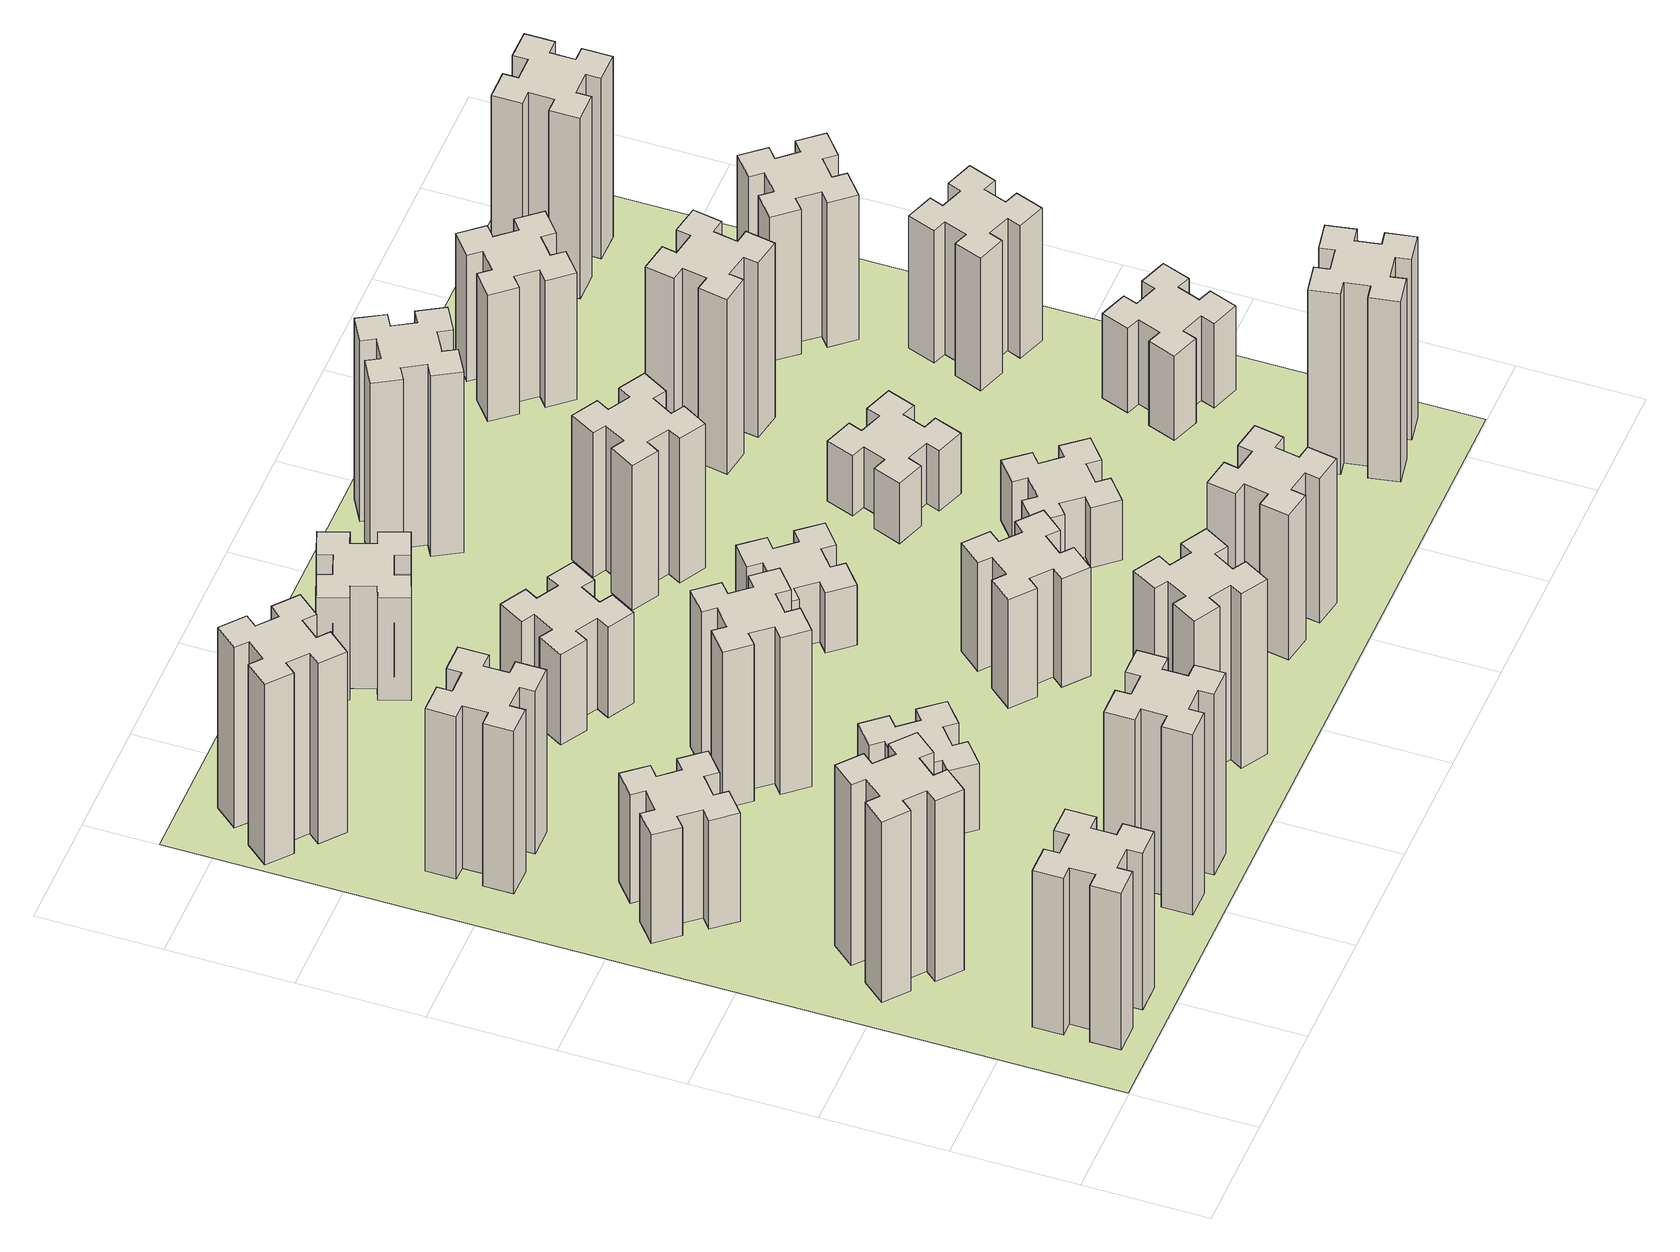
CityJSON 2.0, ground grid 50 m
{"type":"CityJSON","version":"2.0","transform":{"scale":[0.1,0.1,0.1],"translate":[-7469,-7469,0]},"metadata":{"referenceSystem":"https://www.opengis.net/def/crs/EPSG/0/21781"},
"CityObjects":{
"building1":{"type":"Building","attributes":{"class":"1000","function":"1000","usage":"1000","yearOfConstruction":2016,"roofType":"1000","measuredHeight":78,"storeysAboveGround":30,"storeysBelowGround":0},"geometry":[{"type":"Solid","lod":"1","boundaries":[[[[0,1,2,3,4,5,6,7,8,9,10,11,12,13,14,15,16,17,18,19]],[[17,16,20,21]],[[16,15,22,20]],[[15,14,23,22]],[[14,13,24,23]],[[13,12,25,24]],[[12,11,26,25]],[[11,10,27,26]],[[10,9,28,27]],[[9,8,29,28]],[[8,7,30,29]],[[7,6,31,30]],[[6,5,32,31]],[[5,4,33,32]],[[4,3,34,33]],[[3,2,35,34]],[[2,1,36,35]],[[1,0,37,36]],[[0,19,38,37]],[[19,18,39,38]],[[18,17,21,39]],[[24,25,26,27,28,29,30,31,32,33,34,35,36,37,38,39,21,20,22,23]]]]}]},
"building2":{"type":"Building","attributes":{"class":"1000","function":"1000","usage":"1000","yearOfConstruction":2016,"roofType":"1000","measuredHeight":90,"storeysAboveGround":30,"storeysBelowGround":0},"geometry":[{"type":"Solid","lod":"1","boundaries":[[[[40,41,42,43,44,45,46,47,48,49,50,51,52,53,54,55,56,57,58,59]],[[57,56,60,61]],[[56,55,62,60]],[[55,54,63,62]],[[54,53,64,63]],[[53,52,65,64]],[[52,51,66,65]],[[51,50,67,66]],[[50,49,68,67]],[[49,48,69,68]],[[48,47,70,69]],[[47,46,71,70]],[[46,45,72,71]],[[45,44,73,72]],[[44,43,74,73]],[[43,42,75,74]],[[42,41,76,75]],[[41,40,77,76]],[[40,59,78,77]],[[59,58,79,78]],[[58,57,61,79]],[[64,65,66,67,68,69,70,71,72,73,74,75,76,77,78,79,61,60,62,63]]]]}]},
"building3":{"type":"Building","attributes":{"class":"1000","function":"1000","usage":"1000","yearOfConstruction":2016,"roofType":"1000","measuredHeight":54,"storeysAboveGround":30,"storeysBelowGround":0},"geometry":[{"type":"Solid","lod":"1","boundaries":[[[[80,81,82,83,84,85,86,87,88,89,90,91,92,93,94,95,96,97,98,99]],[[97,96,100,101]],[[96,95,102,100]],[[95,94,103,102]],[[94,93,104,103]],[[93,92,105,104]],[[92,91,106,105]],[[91,90,107,106]],[[90,89,108,107]],[[89,88,109,108]],[[88,87,110,109]],[[87,86,111,110]],[[86,85,112,111]],[[85,84,113,112]],[[84,83,114,113]],[[83,82,115,114]],[[82,81,116,115]],[[81,80,117,116]],[[80,99,118,117]],[[99,98,119,118]],[[98,97,101,119]],[[104,105,106,107,108,109,110,111,112,113,114,115,116,117,118,119,101,100,102,103]]]]}]},
"building4":{"type":"Building","attributes":{"class":"1000","function":"1000","usage":"1000","yearOfConstruction":2016,"roofType":"1000","measuredHeight":81,"storeysAboveGround":30,"storeysBelowGround":0},"geometry":[{"type":"Solid","lod":"1","boundaries":[[[[120,121,122,123,124,125,126,127,128,129,130,131,132,133,134,135,136,137,138,139]],[[137,136,140,141]],[[136,135,142,140]],[[135,134,143,142]],[[134,133,144,143]],[[133,132,145,144]],[[132,131,146,145]],[[131,130,147,146]],[[130,129,148,147]],[[129,128,149,148]],[[128,127,150,149]],[[127,126,151,150]],[[126,125,152,151]],[[125,124,153,152]],[[124,123,154,153]],[[123,122,155,154]],[[122,121,156,155]],[[121,120,157,156]],[[120,139,158,157]],[[139,138,159,158]],[[138,137,141,159]],[[144,145,146,147,148,149,150,151,152,153,154,155,156,157,158,159,141,140,142,143]]]]}]},
"building5":{"type":"Building","attributes":{"class":"1000","function":"1000","usage":"1000","yearOfConstruction":2016,"roofType":"1000","measuredHeight":90,"storeysAboveGround":30,"storeysBelowGround":0},"geometry":[{"type":"Solid","lod":"1","boundaries":[[[[160,161,162,163,164,165,166,167,168,169,170,171,172,173,174,175,176,177,178,179]],[[177,176,180,181]],[[176,175,182,180]],[[175,174,183,182]],[[174,173,184,183]],[[173,172,185,184]],[[172,171,186,185]],[[171,170,187,186]],[[170,169,188,187]],[[169,168,189,188]],[[168,167,190,189]],[[167,166,191,190]],[[166,165,192,191]],[[165,164,193,192]],[[164,163,194,193]],[[163,162,195,194]],[[162,161,196,195]],[[161,160,197,196]],[[160,179,198,197]],[[179,178,199,198]],[[178,177,181,199]],[[184,185,186,187,188,189,190,191,192,193,194,195,196,197,198,199,181,180,182,183]]]]}]},
"building6":{"type":"Building","attributes":{"class":"1000","function":"1000","usage":"1000","yearOfConstruction":2016,"roofType":"1000","measuredHeight":90,"storeysAboveGround":30,"storeysBelowGround":0},"geometry":[{"type":"Solid","lod":"1","boundaries":[[[[200,201,202,203,204,205,206,207,208,209,210,211,212,213,214,215,216,217,218,219]],[[217,216,220,221]],[[216,215,222,220]],[[215,214,223,222]],[[214,213,224,223]],[[213,212,225,224]],[[212,211,226,225]],[[211,210,227,226]],[[210,209,228,227]],[[209,208,229,228]],[[208,207,230,229]],[[207,206,231,230]],[[206,205,232,231]],[[205,204,233,232]],[[204,203,234,233]],[[203,202,235,234]],[[202,201,236,235]],[[201,200,237,236]],[[200,219,238,237]],[[219,218,239,238]],[[218,217,221,239]],[[224,225,226,227,228,229,230,231,232,233,234,235,236,237,238,239,221,220,222,223]]]]}]},
"building7":{"type":"Building","attributes":{"class":"1000","function":"1000","usage":"1000","yearOfConstruction":2016,"roofType":"1000","measuredHeight":33,"storeysAboveGround":30,"storeysBelowGround":0},"geometry":[{"type":"Solid","lod":"1","boundaries":[[[[240,241,242,243,244,245,246,247,248,249,250,251,252,253,254,255,256,257,258,259]],[[257,256,260,261]],[[256,255,262,260]],[[255,254,263,262]],[[254,253,264,263]],[[253,252,265,264]],[[252,251,266,265]],[[251,250,267,266]],[[250,249,268,267]],[[249,248,269,268]],[[248,247,270,269]],[[247,246,271,270]],[[246,245,272,271]],[[245,244,273,272]],[[244,243,274,273]],[[243,242,275,274]],[[242,241,276,275]],[[241,240,277,276]],[[240,259,278,277]],[[259,258,279,278]],[[258,257,261,279]],[[264,265,266,267,268,269,270,271,272,273,274,275,276,277,278,279,261,260,262,263]]]]}]},
"building8":{"type":"Building","attributes":{"class":"1000","function":"1000","usage":"1000","yearOfConstruction":2016,"roofType":"1000","measuredHeight":78,"storeysAboveGround":30,"storeysBelowGround":0},"geometry":[{"type":"Solid","lod":"1","boundaries":[[[[280,281,282,283,284,285,286,287,288,289,290,291,292,293,294,295,296,297,298,299]],[[297,296,300,301]],[[296,295,302,300]],[[295,294,303,302]],[[294,293,304,303]],[[293,292,305,304]],[[292,291,306,305]],[[291,290,307,306]],[[290,289,308,307]],[[289,288,309,308]],[[288,287,310,309]],[[287,286,311,310]],[[286,285,312,311]],[[285,284,313,312]],[[284,283,314,313]],[[283,282,315,314]],[[282,281,316,315]],[[281,280,317,316]],[[280,299,318,317]],[[299,298,319,318]],[[298,297,301,319]],[[304,305,306,307,308,309,310,311,312,313,314,315,316,317,318,319,301,300,302,303]]]]}]},
"building9":{"type":"Building","attributes":{"class":"1000","function":"1000","usage":"1000","yearOfConstruction":2016,"roofType":"1000","measuredHeight":87,"storeysAboveGround":30,"storeysBelowGround":0},"geometry":[{"type":"Solid","lod":"1","boundaries":[[[[320,321,322,323,324,325,326,327,328,329,330,331,332,333,334,335,336,337,338,339]],[[337,336,340,341]],[[336,335,342,340]],[[335,334,343,342]],[[334,333,344,343]],[[333,332,345,344]],[[332,331,346,345]],[[331,330,347,346]],[[330,329,348,347]],[[329,328,349,348]],[[328,327,350,349]],[[327,326,351,350]],[[326,325,352,351]],[[325,324,353,352]],[[324,323,354,353]],[[323,322,355,354]],[[322,321,356,355]],[[321,320,357,356]],[[320,339,358,357]],[[339,338,359,358]],[[338,337,341,359]],[[344,345,346,347,348,349,350,351,352,353,354,355,356,357,358,359,341,340,342,343]]]]}]},
"building10":{"type":"Building","attributes":{"class":"1000","function":"1000","usage":"1000","yearOfConstruction":2016,"roofType":"1000","measuredHeight":45,"storeysAboveGround":30,"storeysBelowGround":0},"geometry":[{"type":"Solid","lod":"1","boundaries":[[[[360,361,362,363,364,365,366,367,368,369,370,371,372,373,374,375,376,377,378,379]],[[377,376,380,381]],[[376,375,382,380]],[[375,374,383,382]],[[374,373,384,383]],[[373,372,385,384]],[[372,371,386,385]],[[371,370,387,386]],[[370,369,388,387]],[[369,368,389,388]],[[368,367,390,389]],[[367,366,391,390]],[[366,365,392,391]],[[365,364,393,392]],[[364,363,394,393]],[[363,362,395,394]],[[362,361,396,395]],[[361,360,397,396]],[[360,379,398,397]],[[379,378,399,398]],[[378,377,381,399]],[[384,385,386,387,388,389,390,391,392,393,394,395,396,397,398,399,381,380,382,383]]]]}]},
"building11":{"type":"Building","attributes":{"class":"1000","function":"1000","usage":"1000","yearOfConstruction":2016,"roofType":"1000","measuredHeight":51,"storeysAboveGround":30,"storeysBelowGround":0},"geometry":[{"type":"Solid","lod":"1","boundaries":[[[[400,401,402,403,404,405,406,407,408,409,410,411,412,413,414,415,416,417,418,419]],[[417,416,420,421]],[[416,415,422,420]],[[415,414,423,422]],[[414,413,424,423]],[[413,412,425,424]],[[412,411,426,425]],[[411,410,427,426]],[[410,409,428,427]],[[409,408,429,428]],[[408,407,430,429]],[[407,406,431,430]],[[406,405,432,431]],[[405,404,433,432]],[[404,403,434,433]],[[403,402,435,434]],[[402,401,436,435]],[[401,400,437,436]],[[400,419,438,437]],[[419,418,439,438]],[[418,417,421,439]],[[424,425,426,427,428,429,430,431,432,433,434,435,436,437,438,439,421,420,422,423]]]]}]},
"building12":{"type":"Building","attributes":{"class":"1000","function":"1000","usage":"1000","yearOfConstruction":2016,"roofType":"1000","measuredHeight":54,"storeysAboveGround":30,"storeysBelowGround":0},"geometry":[{"type":"Solid","lod":"1","boundaries":[[[[440,441,442,443,444,445,446,447,448,449,450,451,452,453,454,455,456,457,458,459]],[[457,456,460,461]],[[456,455,462,460]],[[455,454,463,462]],[[454,453,464,463]],[[453,452,465,464]],[[452,451,466,465]],[[451,450,467,466]],[[450,449,468,467]],[[449,448,469,468]],[[448,447,470,469]],[[447,446,471,470]],[[446,445,472,471]],[[445,444,473,472]],[[444,443,474,473]],[[443,442,475,474]],[[442,441,476,475]],[[441,440,477,476]],[[440,459,478,477]],[[459,458,479,478]],[[458,457,461,479]],[[464,465,466,467,468,469,470,471,472,473,474,475,476,477,478,479,461,460,462,463]]]]}]},
"building13":{"type":"Building","attributes":{"class":"1000","function":"1000","usage":"1000","yearOfConstruction":2016,"roofType":"1000","measuredHeight":30,"storeysAboveGround":30,"storeysBelowGround":0},"geometry":[{"type":"Solid","lod":"1","boundaries":[[[[480,481,482,483,484,485,486,487,488,489,490,491,492,493,494,495,496,497,498,499]],[[497,496,500,501]],[[496,495,502,500]],[[495,494,503,502]],[[494,493,504,503]],[[493,492,505,504]],[[492,491,506,505]],[[491,490,507,506]],[[490,489,508,507]],[[489,488,509,508]],[[488,487,510,509]],[[487,486,511,510]],[[486,485,512,511]],[[485,484,513,512]],[[484,483,514,513]],[[483,482,515,514]],[[482,481,516,515]],[[481,480,517,516]],[[480,499,518,517]],[[499,498,519,518]],[[498,497,501,519]],[[504,505,506,507,508,509,510,511,512,513,514,515,516,517,518,519,501,500,502,503]]]]}]},
"building14":{"type":"Building","attributes":{"class":"1000","function":"1000","usage":"1000","yearOfConstruction":2016,"roofType":"1000","measuredHeight":72,"storeysAboveGround":30,"storeysBelowGround":0},"geometry":[{"type":"Solid","lod":"1","boundaries":[[[[520,521,522,523,524,525,526,527,528,529,530,531,532,533,534,535,536,537,538,539]],[[537,536,540,541]],[[536,535,542,540]],[[535,534,543,542]],[[534,533,544,543]],[[533,532,545,544]],[[532,531,546,545]],[[531,530,547,546]],[[530,529,548,547]],[[529,528,549,548]],[[528,527,550,549]],[[527,526,551,550]],[[526,525,552,551]],[[525,524,553,552]],[[524,523,554,553]],[[523,522,555,554]],[[522,521,556,555]],[[521,520,557,556]],[[520,539,558,557]],[[539,538,559,558]],[[538,537,541,559]],[[544,545,546,547,548,549,550,551,552,553,554,555,556,557,558,559,541,540,542,543]]]]}]},
"building15":{"type":"Building","attributes":{"class":"1000","function":"1000","usage":"1000","yearOfConstruction":2016,"roofType":"1000","measuredHeight":72,"storeysAboveGround":30,"storeysBelowGround":0},"geometry":[{"type":"Solid","lod":"1","boundaries":[[[[560,561,562,563,564,565,566,567,568,569,570,571,572,573,574,575,576,577,578,579]],[[577,576,580,581]],[[576,575,582,580]],[[575,574,583,582]],[[574,573,584,583]],[[573,572,585,584]],[[572,571,586,585]],[[571,570,587,586]],[[570,569,588,587]],[[569,568,589,588]],[[568,567,590,589]],[[567,566,591,590]],[[566,565,592,591]],[[565,564,593,592]],[[564,563,594,593]],[[563,562,595,594]],[[562,561,596,595]],[[561,560,597,596]],[[560,579,598,597]],[[579,578,599,598]],[[578,577,581,599]],[[584,585,586,587,588,589,590,591,592,593,594,595,596,597,598,599,581,580,582,583]]]]}]},
"building16":{"type":"Building","attributes":{"class":"1000","function":"1000","usage":"1000","yearOfConstruction":2016,"roofType":"1000","measuredHeight":90,"storeysAboveGround":30,"storeysBelowGround":0},"geometry":[{"type":"Solid","lod":"1","boundaries":[[[[600,601,602,603,604,605,606,607,608,609,610,611,612,613,614,615,616,617,618,619]],[[617,616,620,621]],[[616,615,622,620]],[[615,614,623,622]],[[614,613,624,623]],[[613,612,625,624]],[[612,611,626,625]],[[611,610,627,626]],[[610,609,628,627]],[[609,608,629,628]],[[608,607,630,629]],[[607,606,631,630]],[[606,605,632,631]],[[605,604,633,632]],[[604,603,634,633]],[[603,602,635,634]],[[602,601,636,635]],[[601,600,637,636]],[[600,619,638,637]],[[619,618,639,638]],[[618,617,621,639]],[[624,625,626,627,628,629,630,631,632,633,634,635,636,637,638,639,621,620,622,623]]]]}]},
"building17":{"type":"Building","attributes":{"class":"1000","function":"1000","usage":"1000","yearOfConstruction":2016,"roofType":"1000","measuredHeight":30,"storeysAboveGround":30,"storeysBelowGround":0},"geometry":[{"type":"Solid","lod":"1","boundaries":[[[[640,641,642,643,644,645,646,647,648,649,650,651,652,653,654,655,656,657,658,659]],[[657,656,660,661]],[[656,655,662,660]],[[655,654,663,662]],[[654,653,664,663]],[[653,652,665,664]],[[652,651,666,665]],[[651,650,667,666]],[[650,649,668,667]],[[649,648,669,668]],[[648,647,670,669]],[[647,646,671,670]],[[646,645,672,671]],[[645,644,673,672]],[[644,643,674,673]],[[643,642,675,674]],[[642,641,676,675]],[[641,640,677,676]],[[640,659,678,677]],[[659,658,679,678]],[[658,657,661,679]],[[664,665,666,667,668,669,670,671,672,673,674,675,676,677,678,679,661,660,662,663]]]]}]},
"building18":{"type":"Building","attributes":{"class":"1000","function":"1000","usage":"1000","yearOfConstruction":2016,"roofType":"1000","measuredHeight":30,"storeysAboveGround":30,"storeysBelowGround":0},"geometry":[{"type":"Solid","lod":"1","boundaries":[[[[680,681,682,683,684,685,686,687,688,689,690,691,692,693,694,695,696,697,698,699]],[[697,696,700,701]],[[696,695,702,700]],[[695,694,703,702]],[[694,693,704,703]],[[693,692,705,704]],[[692,691,706,705]],[[691,690,707,706]],[[690,689,708,707]],[[689,688,709,708]],[[688,687,710,709]],[[687,686,711,710]],[[686,685,712,711]],[[685,684,713,712]],[[684,683,714,713]],[[683,682,715,714]],[[682,681,716,715]],[[681,680,717,716]],[[680,699,718,717]],[[699,698,719,718]],[[698,697,701,719]],[[704,705,706,707,708,709,710,711,712,713,714,715,716,717,718,719,701,700,702,703]]]]}]},
"building19":{"type":"Building","attributes":{"class":"1000","function":"1000","usage":"1000","yearOfConstruction":2016,"roofType":"1000","measuredHeight":87,"storeysAboveGround":30,"storeysBelowGround":0},"geometry":[{"type":"Solid","lod":"1","boundaries":[[[[720,721,722,723,724,725,726,727,728,729,730,731,732,733,734,735,736,737,738,739]],[[737,736,740,741]],[[736,735,742,740]],[[735,734,743,742]],[[734,733,744,743]],[[733,732,745,744]],[[732,731,746,745]],[[731,730,747,746]],[[730,729,748,747]],[[729,728,749,748]],[[728,727,750,749]],[[727,726,751,750]],[[726,725,752,751]],[[725,724,753,752]],[[724,723,754,753]],[[723,722,755,754]],[[722,721,756,755]],[[721,720,757,756]],[[720,739,758,757]],[[739,738,759,758]],[[738,737,741,759]],[[744,745,746,747,748,749,750,751,752,753,754,755,756,757,758,759,741,740,742,743]]]]}]},
"building20":{"type":"Building","attributes":{"class":"1000","function":"1000","usage":"1000","yearOfConstruction":2016,"roofType":"1000","measuredHeight":90,"storeysAboveGround":30,"storeysBelowGround":0},"geometry":[{"type":"Solid","lod":"1","boundaries":[[[[760,761,762,763,764,765,766,767,768,769,770,771,772,773,774,775,776,777,778,779]],[[777,776,780,781]],[[776,775,782,780]],[[775,774,783,782]],[[774,773,784,783]],[[773,772,785,784]],[[772,771,786,785]],[[771,770,787,786]],[[770,769,788,787]],[[769,768,789,788]],[[768,767,790,789]],[[767,766,791,790]],[[766,765,792,791]],[[765,764,793,792]],[[764,763,794,793]],[[763,762,795,794]],[[762,761,796,795]],[[761,760,797,796]],[[760,779,798,797]],[[779,778,799,798]],[[778,777,781,799]],[[784,785,786,787,788,789,790,791,792,793,794,795,796,797,798,799,781,780,782,783]]]]}]},
"building21":{"type":"Building","attributes":{"class":"1000","function":"1000","usage":"1000","yearOfConstruction":2016,"roofType":"1000","measuredHeight":63,"storeysAboveGround":30,"storeysBelowGround":0},"geometry":[{"type":"Solid","lod":"1","boundaries":[[[[800,801,802,803,804,805,806,807,808,809,810,811,812,813,814,815,816,817,818,819]],[[817,816,820,821]],[[816,815,822,820]],[[815,814,823,822]],[[814,813,824,823]],[[813,812,825,824]],[[812,811,826,825]],[[811,810,827,826]],[[810,809,828,827]],[[809,808,829,828]],[[808,807,830,829]],[[807,806,831,830]],[[806,805,832,831]],[[805,804,833,832]],[[804,803,834,833]],[[803,802,835,834]],[[802,801,836,835]],[[801,800,837,836]],[[800,819,838,837]],[[819,818,839,838]],[[818,817,821,839]],[[824,825,826,827,828,829,830,831,832,833,834,835,836,837,838,839,821,820,822,823]]]]}]},
"building22":{"type":"Building","attributes":{"class":"1000","function":"1000","usage":"1000","yearOfConstruction":2016,"roofType":"1000","measuredHeight":42,"storeysAboveGround":30,"storeysBelowGround":0},"geometry":[{"type":"Solid","lod":"1","boundaries":[[[[840,841,842,843,844,845,846,847,848,849,850,851,852,853,854,855,856,857,858,859]],[[857,856,860,861]],[[856,855,862,860]],[[855,854,863,862]],[[854,853,864,863]],[[853,852,865,864]],[[852,851,866,865]],[[851,850,867,866]],[[850,849,868,867]],[[849,848,869,868]],[[848,847,870,869]],[[847,846,871,870]],[[846,845,872,871]],[[845,844,873,872]],[[844,843,874,873]],[[843,842,875,874]],[[842,841,876,875]],[[841,840,877,876]],[[840,859,878,877]],[[859,858,879,878]],[[858,857,861,879]],[[864,865,866,867,868,869,870,871,872,873,874,875,876,877,878,879,861,860,862,863]]]]}]},
"building23":{"type":"Building","attributes":{"class":"1000","function":"1000","usage":"1000","yearOfConstruction":2016,"roofType":"1000","measuredHeight":66,"storeysAboveGround":30,"storeysBelowGround":0},"geometry":[{"type":"Solid","lod":"1","boundaries":[[[[880,881,882,883,884,885,886,887,888,889,890,891,892,893,894,895,896,897,898,899]],[[897,896,900,901]],[[896,895,902,900]],[[895,894,903,902]],[[894,893,904,903]],[[893,892,905,904]],[[892,891,906,905]],[[891,890,907,906]],[[890,889,908,907]],[[889,888,909,908]],[[888,887,910,909]],[[887,886,911,910]],[[886,885,912,911]],[[885,884,913,912]],[[884,883,914,913]],[[883,882,915,914]],[[882,881,916,915]],[[881,880,917,916]],[[880,899,918,917]],[[899,898,919,918]],[[898,897,901,919]],[[904,905,906,907,908,909,910,911,912,913,914,915,916,917,918,919,901,900,902,903]]]]}]},
"building24":{"type":"Building","attributes":{"class":"1000","function":"1000","usage":"1000","yearOfConstruction":2016,"roofType":"1000","measuredHeight":72,"storeysAboveGround":30,"storeysBelowGround":0},"geometry":[{"type":"Solid","lod":"1","boundaries":[[[[920,921,922,923,924,925,926,927,928,929,930,931,932,933,934,935,936,937,938,939]],[[937,936,940,941]],[[936,935,942,940]],[[935,934,943,942]],[[934,933,944,943]],[[933,932,945,944]],[[932,931,946,945]],[[931,930,947,946]],[[930,929,948,947]],[[929,928,949,948]],[[928,927,950,949]],[[927,926,951,950]],[[926,925,952,951]],[[925,924,953,952]],[[924,923,954,953]],[[923,922,955,954]],[[922,921,956,955]],[[921,920,957,956]],[[920,939,958,957]],[[939,938,959,958]],[[938,937,941,959]],[[944,945,946,947,948,949,950,951,952,953,954,955,956,957,958,959,941,940,942,943]]]]}]},
"building25":{"type":"Building","attributes":{"class":"1000","function":"1000","usage":"1000","yearOfConstruction":2016,"roofType":"1000","measuredHeight":90,"storeysAboveGround":30,"storeysBelowGround":0},"geometry":[{"type":"Solid","lod":"1","boundaries":[[[[960,961,962,963,964,965,966,967,968,969,970,971,972,973,974,975,976,977,978,979]],[[977,976,980,981]],[[976,975,982,980]],[[975,974,983,982]],[[974,973,984,983]],[[973,972,985,984]],[[972,971,986,985]],[[971,970,987,986]],[[970,969,988,987]],[[969,968,989,988]],[[968,967,990,989]],[[967,966,991,990]],[[966,965,992,991]],[[965,964,993,992]],[[964,963,994,993]],[[963,962,995,994]],[[962,961,996,995]],[[961,960,997,996]],[[960,979,998,997]],[[979,978,999,998]],[[978,977,981,999]],[[984,985,986,987,988,989,990,991,992,993,994,995,996,997,998,999,981,980,982,983]]]]}]},
"landuse1":{"type":"LandUse","attributes":{"name":"plot1","function":"1010"},"geometry":[{"type":"MultiSurface","lod":"1","boundaries":[[[1000,1001,1002,1003]]]}]}
},
"vertices":[
[265,325,0],[265,225,0],[205,225,0],[205,105,0],[325,105,0],[325,165,0],[425,165,0],[425,105,0],[545,105,0],[545,225,0],[485,225,0],[485,325,0],[545,325,0],[545,445,0],[425,445,0],[425,385,0],[325,385,0],[325,445,0],[205,445,0],[205,325,0],[325,385,780],[325,445,780],[425,385,780],[425,445,780],[545,445,780],[545,325,780],[485,325,780],[485,225,780],[545,225,780],[545,105,780],[425,105,780],[425,165,780],[325,165,780],[325,105,780],[205,105,780],[205,225,780],[265,225,780],[265,325,780],[205,325,780],[205,445,780],
[484,1067,0],[408,1132,0],[446,1178,0],[354,1255,0],[277,1163,0],[323,1124,0],[259,1048,0],[213,1086,0],[136,994,0],[228,917,0],[266,963,0],[343,899,0],[304,853,0],[396,776,0],[473,868,0],[427,906,0],[492,983,0],[538,944,0],[615,1036,0],[523,1113,0],[492,983,900],[538,944,900],[427,906,900],[473,868,900],[396,776,900],[304,853,900],[343,899,900],[266,963,900],[228,917,900],[136,994,900],[213,1086,900],[259,1048,900],[323,1124,900],[277,1163,900],[354,1255,900],[446,1178,900],[408,1132,900],[484,1067,900],[523,1113,900],[615,1036,900],
[492,1888,0],[427,1964,0],[473,2003,0],[396,2095,0],[304,2018,0],[343,1972,0],[266,1907,0],[228,1953,0],[136,1876,0],[213,1784,0],[259,1823,0],[323,1746,0],[277,1708,0],[354,1616,0],[446,1693,0],[408,1739,0],[484,1803,0],[523,1757,0],[615,1834,0],[538,1926,0],[484,1803,540],[523,1757,540],[408,1739,540],[446,1693,540],[354,1616,540],[277,1708,540],[323,1746,540],[259,1823,540],[213,1784,540],[136,1876,540],[228,1953,540],[266,1907,540],[343,1972,540],[304,2018,540],[396,2095,540],[473,2003,540],[427,1964,540],[492,1888,540],[538,1926,540],[615,1834,540],
[485,2545,0],[485,2645,0],[545,2645,0],[545,2765,0],[425,2765,0],[425,2705,0],[325,2705,0],[325,2765,0],[205,2765,0],[205,2645,0],[265,2645,0],[265,2545,0],[205,2545,0],[205,2425,0],[325,2425,0],[325,2485,0],[425,2485,0],[425,2425,0],[545,2425,0],[545,2545,0],[425,2485,810],[425,2425,810],[325,2485,810],[325,2425,810],[205,2425,810],[205,2545,810],[265,2545,810],[265,2645,810],[205,2645,810],[205,2765,810],[325,2765,810],[325,2705,810],[425,2705,810],[425,2765,810],[545,2765,810],[545,2645,810],[485,2645,810],[485,2545,810],[545,2545,810],[545,2425,810],
[1005,325,0],[1005,225,0],[945,225,0],[945,105,0],[1065,105,0],[1065,165,0],[1165,165,0],[1165,105,0],[1285,105,0],[1285,225,0],[1225,225,0],[1225,325,0],[1285,325,0],[1285,445,0],[1165,445,0],[1165,385,0],[1065,385,0],[1065,445,0],[945,445,0],[945,325,0],[1065,385,900],[1065,445,900],[1165,385,900],[1165,445,900],[1285,445,900],[1285,325,900],[1225,325,900],[1225,225,900],[1285,225,900],[1285,105,900],[1165,105,900],[1165,165,900],[1065,165,900],[1065,105,900],[945,105,900],[945,225,900],[1005,225,900],[1005,325,900],[945,325,900],[945,445,900],
[384,3387,0],[308,3452,0],[346,3498,0],[254,3575,0],[177,3483,0],[223,3444,0],[159,3368,0],[113,3406,0],[36,3314,0],[128,3237,0],[166,3283,0],[243,3219,0],[204,3173,0],[296,3096,0],[373,3188,0],[327,3226,0],[392,3303,0],[438,3264,0],[515,3356,0],[423,3433,0],[392,3303,900],[438,3264,900],[327,3226,900],[373,3188,900],[296,3096,900],[204,3173,900],[243,3219,900],[166,3283,900],[128,3237,900],[36,3314,900],[113,3406,900],[159,3368,900],[223,3444,900],[177,3483,900],[254,3575,900],[346,3498,900],[308,3452,900],[384,3387,900],[423,3433,900],[515,3356,900],
[1083,1332,0],[1006,1267,0],[968,1313,0],[876,1236,0],[953,1144,0],[999,1183,0],[1063,1106,0],[1017,1068,0],[1094,976,0],[1186,1053,0],[1148,1099,0],[1224,1163,0],[1263,1117,0],[1355,1194,0],[1278,1286,0],[1232,1248,0],[1167,1324,0],[1213,1363,0],[1136,1455,0],[1044,1378,0],[1167,1324,330],[1213,1363,330],[1232,1248,330],[1278,1286,330],[1355,1194,330],[1263,1117,330],[1224,1163,330],[1148,1099,330],[1186,1053,330],[1094,976,330],[1017,1068,330],[1063,1106,330],[999,1183,330],[953,1144,330],[876,1236,330],[968,1313,330],[1006,1267,330],[1083,1332,330],[1044,1378,330],[1136,1455,330],
[1083,1972,0],[1006,1907,0],[968,1953,0],[876,1876,0],[953,1784,0],[999,1823,0],[1063,1746,0],[1017,1708,0],[1094,1616,0],[1186,1693,0],[1148,1739,0],[1224,1803,0],[1263,1757,0],[1355,1834,0],[1278,1926,0],[1232,1888,0],[1167,1964,0],[1213,2003,0],[1136,2095,0],[1044,2018,0],[1167,1964,780],[1213,2003,780],[1232,1888,780],[1278,1926,780],[1355,1834,780],[1263,1757,780],[1224,1803,780],[1148,1739,780],[1186,1693,780],[1094,1616,780],[1017,1708,780],[1063,1746,780],[999,1823,780],[953,1784,780],[876,1876,780],[968,1953,780],[1006,1907,780],[1083,1972,780],[1044,2018,780],[1136,2095,780],
[1657,305,0],[1744,255,0],[1714,203,0],[1818,143,0],[1878,247,0],[1826,277,0],[1876,364,0],[1928,334,0],[1988,438,0],[1884,498,0],[1854,446,0],[1767,496,0],[1797,548,0],[1693,608,0],[1633,504,0],[1685,474,0],[1635,387,0],[1583,417,0],[1523,313,0],[1627,253,0],[1635,387,870],[1583,417,870],[1685,474,870],[1633,504,870],[1693,608,870],[1797,548,870],[1767,496,870],[1854,446,870],[1884,498,870],[1988,438,870],[1928,334,870],[1876,364,870],[1826,277,870],[1878,247,870],[1818,143,870],[1714,203,870],[1744,255,870],[1657,305,870],[1627,253,870],[1523,313,870],
[1117,2525,0],[1204,2475,0],[1174,2423,0],[1278,2363,0],[1338,2467,0],[1286,2497,0],[1336,2584,0],[1388,2554,0],[1448,2658,0],[1344,2718,0],[1314,2666,0],[1227,2716,0],[1257,2768,0],[1153,2828,0],[1093,2724,0],[1145,2694,0],[1095,2607,0],[1043,2637,0],[983,2533,0],[1087,2473,0],[1095,2607,450],[1043,2637,450],[1145,2694,450],[1093,2724,450],[1153,2828,450],[1257,2768,450],[1227,2716,450],[1314,2666,450],[1344,2718,450],[1448,2658,450],[1388,2554,450],[1336,2584,450],[1286,2497,450],[1338,2467,450],[1278,2363,450],[1174,2423,450],[1204,2475,450],[1117,2525,450],[1087,2473,450],[983,2533,450],
[1125,3456,0],[1031,3422,0],[1010,3478,0],[897,3437,0],[939,3324,0],[995,3345,0],[1029,3251,0],[973,3230,0],[1014,3117,0],[1127,3159,0],[1106,3215,0],[1200,3249,0],[1220,3193,0],[1333,3234,0],[1292,3347,0],[1236,3326,0],[1202,3420,0],[1258,3440,0],[1217,3553,0],[1104,3512,0],[1202,3420,510],[1258,3440,510],[1236,3326,510],[1292,3347,510],[1333,3234,510],[1220,3193,510],[1200,3249,510],[1106,3215,510],[1127,3159,510],[1014,3117,510],[973,3230,510],[1029,3251,510],[995,3345,510],[939,3324,510],[897,3437,510],[1010,3478,510],[1031,3422,510],[1125,3456,510],[1104,3512,510],[1217,3553,510],
[1846,1063,0],[1923,999,0],[1884,953,0],[1976,876,0],[2053,968,0],[2007,1006,0],[2072,1083,0],[2118,1044,0],[2195,1136,0],[2103,1213,0],[2064,1167,0],[1988,1232,0],[2026,1278,0],[1934,1355,0],[1857,1263,0],[1903,1224,0],[1839,1148,0],[1793,1186,0],[1716,1094,0],[1808,1017,0],[1839,1148,540],[1793,1186,540],[1903,1224,540],[1857,1263,540],[1934,1355,540],[2026,1278,540],[1988,1232,540],[2064,1167,540],[2103,1213,540],[2195,1136,540],[2118,1044,540],[2072,1083,540],[2007,1006,540],[2053,968,540],[1976,876,540],[1884,953,540],[1923,999,540],[1846,1063,540],[1808,1017,540],[1716,1094,540],
[1972,1988,0],[1907,2064,0],[1953,2103,0],[1876,2195,0],[1784,2118,0],[1823,2072,0],[1746,2007,0],[1708,2053,0],[1616,1976,0],[1693,1884,0],[1739,1923,0],[1803,1846,0],[1757,1808,0],[1834,1716,0],[1926,1793,0],[1888,1839,0],[1964,1903,0],[2003,1857,0],[2095,1934,0],[2018,2026,0],[1964,1903,300],[2003,1857,300],[1888,1839,300],[1926,1793,300],[1834,1716,300],[1757,1808,300],[1803,1846,300],[1739,1923,300],[1693,1884,300],[1616,1976,300],[1708,2053,300],[1746,2007,300],[1823,2072,300],[1784,2118,300],[1876,2195,300],[1953,2103,300],[1907,2064,300],[1972,1988,300],[2018,2026,300],[2095,1934,300],
[2396,444,0],[2378,345,0],[2319,356,0],[2298,237,0],[2417,217,0],[2427,276,0],[2525,258,0],[2515,199,0],[2633,178,0],[2654,297,0],[2595,307,0],[2612,405,0],[2671,395,0],[2692,513,0],[2574,534,0],[2564,475,0],[2465,492,0],[2476,551,0],[2357,572,0],[2337,454,0],[2465,492,720],[2476,551,720],[2564,475,720],[2574,534,720],[2692,513,720],[2671,395,720],[2612,405,720],[2595,307,720],[2654,297,720],[2633,178,720],[2515,199,720],[2525,258,720],[2427,276,720],[2417,217,720],[2298,237,720],[2319,356,720],[2378,345,720],[2396,444,720],[2337,454,720],[2357,572,720],
[2026,2497,0],[2076,2584,0],[2128,2554,0],[2188,2658,0],[2084,2718,0],[2054,2666,0],[1967,2716,0],[1997,2768,0],[1893,2828,0],[1833,2724,0],[1885,2694,0],[1835,2607,0],[1783,2637,0],[1723,2533,0],[1827,2473,0],[1857,2525,0],[1944,2475,0],[1914,2423,0],[2018,2363,0],[2078,2467,0],[1944,2475,720],[1914,2423,720],[1857,2525,720],[1827,2473,720],[1723,2533,720],[1783,2637,720],[1835,2607,720],[1885,2694,720],[1833,2724,720],[1893,2828,720],[1997,2768,720],[1967,2716,720],[2054,2666,720],[2084,2718,720],[2188,2658,720],[2128,2554,720],[2076,2584,720],[2026,2497,720],[2078,2467,720],[2018,2363,720],
[1844,3556,0],[1757,3506,0],[1727,3558,0],[1623,3498,0],[1683,3394,0],[1735,3424,0],[1785,3337,0],[1733,3307,0],[1793,3203,0],[1897,3263,0],[1867,3315,0],[1954,3365,0],[1984,3313,0],[2088,3373,0],[2028,3477,0],[1976,3447,0],[1926,3534,0],[1978,3564,0],[1918,3668,0],[1814,3608,0],[1926,3534,900],[1978,3564,900],[1976,3447,900],[2028,3477,900],[2088,3373,900],[1984,3313,900],[1954,3365,900],[1867,3315,900],[1897,3263,900],[1793,3203,900],[1733,3307,900],[1785,3337,900],[1735,3424,900],[1683,3394,900],[1623,3498,900],[1727,3558,900],[1757,3506,900],[1844,3556,900],[1814,3608,900],[1918,3668,900],
[2628,1099,0],[2704,1163,0],[2743,1117,0],[2835,1194,0],[2758,1286,0],[2712,1248,0],[2647,1324,0],[2693,1363,0],[2616,1455,0],[2524,1378,0],[2563,1332,0],[2486,1267,0],[2448,1313,0],[2356,1236,0],[2433,1144,0],[2479,1183,0],[2543,1106,0],[2497,1068,0],[2574,976,0],[2666,1053,0],[2543,1106,300],[2497,1068,300],[2479,1183,300],[2433,1144,300],[2356,1236,300],[2448,1313,300],[2486,1267,300],[2563,1332,300],[2524,1378,300],[2616,1455,300],[2693,1363,300],[2647,1324,300],[2712,1248,300],[2758,1286,300],[2835,1194,300],[2743,1117,300],[2704,1163,300],[2628,1099,300],[2666,1053,300],[2574,976,300],
[2682,1771,0],[2716,1865,0],[2772,1844,0],[2813,1957,0],[2700,1998,0],[2680,1942,0],[2586,1976,0],[2607,2032,0],[2494,2073,0],[2453,1960,0],[2509,1940,0],[2475,1846,0],[2419,1867,0],[2377,1754,0],[2490,1713,0],[2511,1769,0],[2605,1735,0],[2584,1679,0],[2697,1637,0],[2738,1750,0],[2605,1735,300],[2584,1679,300],[2511,1769,300],[2490,1713,300],[2377,1754,300],[2419,1867,300],[2475,1846,300],[2509,1940,300],[2453,1960,300],[2494,2073,300],[2607,2032,300],[2586,1976,300],[2680,1942,300],[2700,1998,300],[2813,1957,300],[2772,1844,300],[2716,1865,300],[2682,1771,300],[2738,1750,300],[2697,1637,300],
[2596,2664,0],[2578,2565,0],[2519,2576,0],[2498,2457,0],[2617,2437,0],[2627,2496,0],[2725,2478,0],[2715,2419,0],[2833,2398,0],[2854,2517,0],[2795,2527,0],[2812,2625,0],[2871,2615,0],[2892,2733,0],[2774,2754,0],[2764,2695,0],[2665,2712,0],[2676,2771,0],[2557,2792,0],[2537,2674,0],[2665,2712,870],[2676,2771,870],[2764,2695,870],[2774,2754,870],[2892,2733,870],[2871,2615,870],[2812,2625,870],[2795,2527,870],[2854,2517,870],[2833,2398,870],[2715,2419,870],[2725,2478,870],[2627,2496,870],[2617,2437,870],[2498,2457,870],[2519,2576,870],[2578,2565,870],[2596,2664,870],[2537,2674,870],[2557,2792,870],
[3465,492,0],[3367,475,0],[3357,534,0],[3238,513,0],[3259,395,0],[3318,405,0],[3336,307,0],[3277,297,0],[3297,178,0],[3416,199,0],[3405,258,0],[3504,276,0],[3514,217,0],[3632,237,0],[3611,356,0],[3552,345,0],[3535,444,0],[3594,454,0],[3573,572,0],[3455,551,0],[3535,444,900],[3594,454,900],[3552,345,900],[3611,356,900],[3632,237,900],[3514,217,900],[3504,276,900],[3405,258,900],[3416,199,900],[3297,178,900],[3277,297,900],[3336,307,900],[3318,405,900],[3259,395,900],[3238,513,900],[3357,534,900],[3367,475,900],[3465,492,900],[3455,551,900],[3573,572,900],
[2812,3368,0],[2747,3444,0],[2793,3483,0],[2716,3575,0],[2624,3498,0],[2663,3452,0],[2586,3387,0],[2548,3433,0],[2456,3356,0],[2533,3264,0],[2579,3303,0],[2643,3226,0],[2597,3188,0],[2674,3096,0],[2766,3173,0],[2728,3219,0],[2804,3283,0],[2843,3237,0],[2935,3314,0],[2858,3406,0],[2804,3283,630],[2843,3237,630],[2728,3219,630],[2766,3173,630],[2674,3096,630],[2597,3188,630],[2643,3226,630],[2579,3303,630],[2533,3264,630],[2456,3356,630],[2548,3433,630],[2586,3387,630],[2663,3452,630],[2624,3498,630],[2716,3575,630],[2793,3483,630],[2747,3444,630],[2812,3368,630],[2858,3406,630],[2935,3314,630],
[3351,1029,0],[3445,995,0],[3424,939,0],[3537,897,0],[3578,1010,0],[3522,1031,0],[3556,1125,0],[3612,1104,0],[3653,1217,0],[3540,1258,0],[3520,1202,0],[3426,1236,0],[3447,1292,0],[3334,1333,0],[3293,1220,0],[3349,1200,0],[3315,1106,0],[3259,1127,0],[3217,1014,0],[3330,973,0],[3315,1106,420],[3259,1127,420],[3349,1200,420],[3293,1220,420],[3334,1333,420],[3447,1292,420],[3426,1236,420],[3520,1202,420],[3540,1258,420],[3653,1217,420],[3612,1104,420],[3556,1125,420],[3522,1031,420],[3578,1010,420],[3537,897,420],[3424,939,420],[3445,995,420],[3351,1029,420],[3330,973,420],[3217,1014,420],
[3520,1942,0],[3426,1976,0],[3447,2032,0],[3334,2073,0],[3293,1960,0],[3349,1940,0],[3315,1846,0],[3259,1867,0],[3217,1754,0],[3330,1713,0],[3351,1769,0],[3445,1735,0],[3424,1679,0],[3537,1637,0],[3578,1750,0],[3522,1771,0],[3556,1865,0],[3612,1844,0],[3653,1957,0],[3540,1998,0],[3556,1865,660],[3612,1844,660],[3522,1771,660],[3578,1750,660],[3537,1637,660],[3424,1679,660],[3445,1735,660],[3351,1769,660],[3330,1713,660],[3217,1754,660],[3259,1867,660],[3315,1846,660],[3349,1940,660],[3293,1960,660],[3334,2073,660],[3447,2032,660],[3426,1976,660],[3520,1942,660],[3540,1998,660],[3653,1957,660],
[3219,2463,0],[3283,2386,0],[3237,2348,0],[3314,2256,0],[3406,2333,0],[3368,2379,0],[3444,2443,0],[3483,2397,0],[3575,2474,0],[3498,2566,0],[3452,2528,0],[3387,2604,0],[3433,2643,0],[3356,2735,0],[3264,2658,0],[3303,2612,0],[3226,2547,0],[3188,2593,0],[3096,2516,0],[3173,2424,0],[3226,2547,720],[3188,2593,720],[3303,2612,720],[3264,2658,720],[3356,2735,720],[3433,2643,720],[3387,2604,720],[3452,2528,720],[3498,2566,720],[3575,2474,720],[3483,2397,720],[3444,2443,720],[3368,2379,720],[3406,2333,720],[3314,2256,720],[3237,2348,720],[3283,2386,720],[3219,2463,720],[3173,2424,720],[3096,2516,720],
[3285,3325,0],[3385,3325,0],[3385,3265,0],[3505,3265,0],[3505,3385,0],[3445,3385,0],[3445,3485,0],[3505,3485,0],[3505,3605,0],[3385,3605,0],[3385,3545,0],[3285,3545,0],[3285,3605,0],[3165,3605,0],[3165,3485,0],[3225,3485,0],[3225,3385,0],[3165,3385,0],[3165,3265,0],[3285,3265,0],[3225,3385,900],[3165,3385,900],[3225,3485,900],[3165,3485,900],[3165,3605,900],[3285,3605,900],[3285,3545,900],[3385,3545,900],[3385,3605,900],[3505,3605,900],[3505,3485,900],[3445,3485,900],[3445,3385,900],[3505,3385,900],[3505,3265,900],[3385,3265,900],[3385,3325,900],[3285,3325,900],[3285,3265,900],[3165,3265,900],
[5,3705,0],[3705,3705,0],[3705,5,0],[5,5,0]
]}
